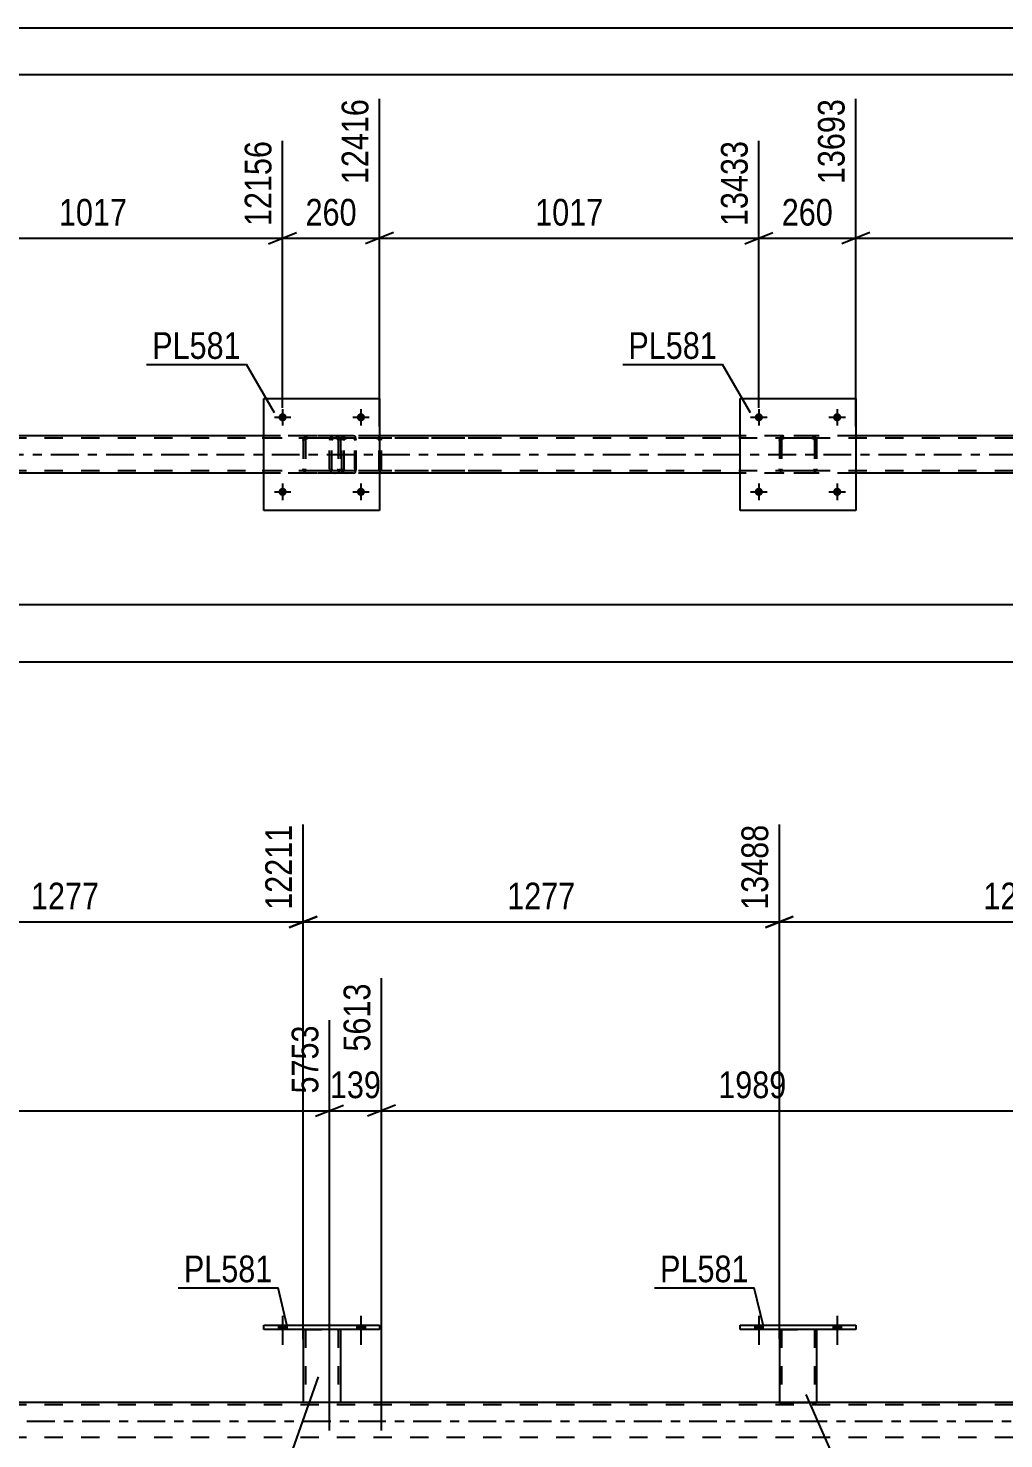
# Model space of a CAD drawing. Header units: millimetres. Extents: x 0 to 841, y 0 to 594.
# Drawn here: x 494.2 to 598.8, y 442.6 to 594 of the extents above; entities that cross this region are included whole.
import ezdxf

# ---------------------------------------------------------------- set-up
doc = ezdxf.new("R2010")
doc.units = ezdxf.units.MM
doc.linetypes.add('DXK_LINE_DOT2', pattern=[3.9198, 1.9599, -1.9599])
doc.linetypes.add('DXK_LINE_DOT3', pattern=[5.9187, 2.979, -0.9799, 0.9799, -0.9799])
doc.styles.add('Arial Narrow', font='ARIALN.TTF', dxfattribs={"height": 0.2})

# ---------------------------------------------------------------- blocks, each defined once
blk = doc.blocks.new('Unknown-272366151-1135')
at = {"color": 5, "linetype": 'Continuous'}
for p, q in [((841, 594), (0, 594)), ((836, 589), (5, 589))]:
    blk.add_line(p, q, dxfattribs=at)
blk = doc.blocks.new('Part-272366151-5568 - 5500')
at = {"color": 7, "linetype": 'DXK_LINE_DOT2'}
for p, q in [((756.58, 550.01), (94.12, 550.01)), ((531.84, 550.25), (519.44, 550.25)), ((582.92, 550.25), (570.52, 550.25)), ((756.58, 546.49), (94.12, 546.49)), ((531.84, 546.25), (519.44, 546.25)), ((582.92, 546.25), (570.52, 546.25))]:
    blk.add_line(p, q, dxfattribs=at)
at = {"color": 2, "linetype": 'Continuous'}
for p, q in [((519.44, 550.25), (480.76, 550.25)), ((570.52, 550.25), (531.84, 550.25)), ((621.6, 550.25), (582.92, 550.25)), ((519.44, 546.25), (480.76, 546.25)), ((570.52, 546.25), (531.84, 546.25)), ((621.6, 546.25), (582.92, 546.25))]:
    blk.add_line(p, q, dxfattribs=at)
at = {"color": 7, "linetype": 'DXK_LINE_DOT3'}
blk.add_line((94.12, 548.25), (756.58, 548.25), dxfattribs=at)
blk = doc.blocks.new('Part-272366151-5503 - 5500')
at = {"color": 7, "linetype": 'DXK_LINE_DOT2'}
for p, q in [((527.83, 549.95), (527.79, 549.77)), ((527.79, 546.73), (527.79, 549.77)), ((528.04, 549.77), (528.06, 549.86)), ((528.04, 546.73), (528.04, 549.77)), ((528.06, 549.86), (528.12, 549.94)), ((528.3, 550.25), (528.1, 550.21)), ((528.12, 549.94), (528.2, 549.99)), ((528.2, 549.99), (528.3, 550.01)), ((543.29, 550.25), (528.3, 550.25)), ((543.29, 550.01), (528.3, 550.01)), ((531.73, 550.21), (531.53, 550.25)), ((531.53, 550.01), (531.63, 549.99)), ((531.63, 549.99), (531.71, 549.94)), ((531.71, 549.94), (531.77, 549.86)), ((531.77, 549.86), (531.79, 549.77)), ((531.79, 546.73), (531.79, 549.77)), ((532.04, 549.77), (532.01, 549.95)), ((532.04, 546.73), (532.04, 549.77)), ((527.79, 546.73), (527.83, 546.54)), ((528.06, 546.64), (528.04, 546.73)), ((528.12, 546.56), (528.06, 546.64)), ((528.2, 546.51), (528.12, 546.56)), ((528.3, 546.49), (528.2, 546.51)), ((543.29, 546.49), (528.3, 546.49)), ((531.63, 546.51), (531.53, 546.49)), ((531.71, 546.56), (531.63, 546.51)), ((531.77, 546.64), (531.71, 546.56)), ((531.79, 546.73), (531.77, 546.64)), ((532.01, 546.54), (532.04, 546.73)), ((528.1, 546.28), (528.3, 546.25)), ((543.29, 546.25), (528.3, 546.25)), ((531.53, 546.25), (531.73, 546.28))]:
    blk.add_line(p, q, dxfattribs=at)
for centre, start, end in [((528.28, 549.75), 110.7583, 155.68), ((531.55, 549.75), 24.32, 69.2417), ((528.28, 546.75), 204.32, 249.2417), ((531.55, 546.75), 290.7583, 335.68)]:
    blk.add_arc(centre, 0.496, start, end, dxfattribs=at)
blk = doc.blocks.new('Part-272366151-7642 - 5500')
at = {"color": 2, "linetype": 'Continuous'}
for p, q in [((519.44, 542.25), (519.44, 554.25)), ((519.44, 554.25), (531.84, 554.25)), ((531.84, 554.25), (531.84, 542.25)), ((531.84, 542.25), (519.44, 542.25))]:
    blk.add_line(p, q, dxfattribs=at)
blk = doc.blocks.new('Part-272366151-7643 - 5500')
at = {"color": 7, "linetype": 'DXK_LINE_DOT2'}
for p, q in [((574.72, 549.77), (574.76, 549.95)), ((574.76, 549.95), (574.72, 549.77)), ((574.72, 549.77), (574.72, 546.73)), ((574.96, 549.77), (574.98, 549.86)), ((574.96, 549.77), (574.96, 546.73)), ((574.98, 549.86), (575.03, 549.94)), ((575.02, 550.21), (575.2, 550.25)), ((575.2, 550.25), (575.02, 550.21)), ((575.03, 549.94), (575.11, 549.99)), ((575.11, 549.99), (575.2, 550.01)), ((578.24, 550.25), (575.2, 550.25)), ((578.24, 550.01), (575.2, 550.01)), ((578.24, 550.25), (578.43, 550.21)), ((578.43, 550.21), (578.24, 550.25)), ((578.24, 550.01), (578.33, 549.99)), ((578.33, 549.99), (578.41, 549.94)), ((578.41, 549.94), (578.46, 549.86)), ((578.46, 549.86), (578.48, 549.77)), ((578.48, 549.77), (578.48, 546.73)), ((578.69, 549.95), (578.72, 549.77)), ((578.72, 549.77), (578.69, 549.95)), ((578.72, 549.77), (578.72, 546.73)), ((574.76, 546.54), (574.72, 546.73)), ((574.72, 546.73), (574.76, 546.54)), ((574.98, 546.64), (574.96, 546.73)), ((575.03, 546.56), (574.98, 546.64)), ((575.11, 546.51), (575.03, 546.56)), ((575.2, 546.49), (575.11, 546.51)), ((578.24, 546.49), (575.2, 546.49)), ((578.33, 546.51), (578.24, 546.49)), ((578.41, 546.56), (578.33, 546.51)), ((578.46, 546.64), (578.41, 546.56)), ((578.48, 546.73), (578.46, 546.64)), ((578.72, 546.73), (578.69, 546.54)), ((578.69, 546.54), (578.72, 546.73)), ((575.2, 546.25), (575.02, 546.28)), ((575.02, 546.28), (575.2, 546.25)), ((578.24, 546.25), (575.2, 546.25)), ((578.43, 546.28), (578.24, 546.25)), ((578.24, 546.25), (578.43, 546.28))]:
    blk.add_line(p, q, dxfattribs=at)
at = {"color": 7, "linetype": 'DXK_LINE_DOT3'}
blk.add_line((576.72, 548.25), (576.72, 548.25), dxfattribs=at)
at = {"color": 7, "linetype": 'DXK_LINE_DOT2'}
for centre, start, end in [((575.2, 549.77), 112.5, 157.5), ((575.2, 549.77), 112.5, 157.5), ((578.24, 549.77), 22.5, 67.5), ((578.24, 549.77), 22.5, 67.5), ((575.2, 546.73), 202.5, 247.5), ((575.2, 546.73), 202.5, 247.5), ((578.24, 546.73), 292.5, 337.5), ((578.24, 546.73), 292.5, 337.5)]:
    blk.add_arc(centre, 0.48, start, end, dxfattribs=at)
blk = doc.blocks.new('Part-272366151-7644 - 5500')
at = {"color": 2, "linetype": 'Continuous'}
for p, q in [((570.52, 542.25), (570.52, 554.25)), ((570.52, 554.25), (582.92, 554.25)), ((582.92, 554.25), (582.92, 542.25)), ((582.92, 542.25), (570.52, 542.25))]:
    blk.add_line(p, q, dxfattribs=at)
blk = doc.blocks.new('Part-272366151-5529 - 5500')
at = {"color": 7, "linetype": 'DXK_LINE_DOT2'}
for p, q in [((529.06, 550.25), (516.91, 550.25)), ((529.06, 550.01), (516.91, 550.01)), ((526.51, 549.95), (526.47, 549.77)), ((526.47, 546.73), (526.47, 549.77)), ((526.72, 549.77), (526.74, 549.86)), ((526.72, 546.73), (526.72, 549.77)), ((526.74, 549.86), (526.79, 549.94)), ((526.97, 550.25), (526.78, 550.21)), ((526.79, 549.94), (526.88, 549.99)), ((526.88, 549.99), (526.97, 550.01)), ((527.79, 550.01), (527.79, 550.25)), ((529.17, 550.21), (529.06, 550.25)), ((529.06, 550.01), (529.12, 549.99)), ((529.12, 549.99), (529.16, 549.94)), ((529.16, 549.94), (529.19, 549.86)), ((529.26, 550.11), (529.17, 550.21)), ((529.19, 549.86), (529.2, 549.77)), ((529.2, 546.73), (529.2, 549.77)), ((529.31, 549.95), (529.26, 550.11)), ((529.33, 549.77), (529.31, 549.95)), ((529.33, 546.73), (529.33, 549.77)), ((529.06, 546.49), (516.91, 546.49)), ((526.47, 546.73), (526.51, 546.54)), ((526.74, 546.64), (526.72, 546.73)), ((526.79, 546.56), (526.74, 546.64)), ((526.88, 546.51), (526.79, 546.56)), ((526.97, 546.49), (526.88, 546.51)), ((527.79, 546.25), (527.79, 546.49)), ((529.12, 546.51), (529.06, 546.49)), ((529.16, 546.56), (529.12, 546.51)), ((529.19, 546.64), (529.16, 546.56)), ((529.2, 546.73), (529.19, 546.64)), ((529.26, 546.39), (529.31, 546.54)), ((529.31, 546.54), (529.33, 546.73)), ((529.06, 546.25), (516.91, 546.25)), ((526.78, 546.28), (526.97, 546.25)), ((529.06, 546.25), (529.17, 546.28)), ((529.17, 546.28), (529.26, 546.39))]:
    blk.add_line(p, q, dxfattribs=at)
for centre, start, end in [((526.96, 549.75), 111.1941, 156.1506), ((526.96, 546.74), 203.8494, 248.8059)]:
    blk.add_arc(centre, 0.492, start, end, dxfattribs=at)
blk = doc.blocks.new('Part-272366151-7641 - 5500')
at = {"color": 7, "linetype": 'DXK_LINE_DOT2'}
for p, q in [((523.64, 549.77), (523.68, 549.95)), ((523.68, 549.95), (523.64, 549.77)), ((523.64, 549.77), (523.64, 546.73)), ((523.88, 549.77), (523.9, 549.86)), ((523.88, 549.77), (523.88, 546.73)), ((523.9, 549.86), (523.95, 549.94)), ((523.94, 550.21), (524.12, 550.25)), ((524.12, 550.25), (523.94, 550.21)), ((523.95, 549.94), (524.03, 549.99)), ((524.03, 549.99), (524.12, 550.01)), ((527.16, 550.25), (524.12, 550.25)), ((527.16, 550.01), (524.12, 550.01)), ((527.16, 550.25), (527.35, 550.21)), ((527.35, 550.21), (527.16, 550.25)), ((527.16, 550.01), (527.25, 549.99)), ((527.25, 549.99), (527.33, 549.94)), ((527.33, 549.94), (527.38, 549.86)), ((527.38, 549.86), (527.4, 549.77)), ((527.4, 549.77), (527.4, 546.73)), ((527.61, 549.95), (527.64, 549.77)), ((527.64, 549.77), (527.61, 549.95)), ((527.64, 549.77), (527.64, 546.73)), ((523.68, 546.54), (523.64, 546.73)), ((523.64, 546.73), (523.68, 546.54)), ((523.9, 546.64), (523.88, 546.73)), ((523.95, 546.56), (523.9, 546.64)), ((524.03, 546.51), (523.95, 546.56)), ((524.12, 546.49), (524.03, 546.51)), ((527.16, 546.49), (524.12, 546.49)), ((527.25, 546.51), (527.16, 546.49)), ((527.33, 546.56), (527.25, 546.51)), ((527.38, 546.64), (527.33, 546.56)), ((527.4, 546.73), (527.38, 546.64)), ((527.64, 546.73), (527.61, 546.54)), ((527.61, 546.54), (527.64, 546.73)), ((524.12, 546.25), (523.94, 546.28)), ((523.94, 546.28), (524.12, 546.25)), ((527.16, 546.25), (524.12, 546.25)), ((527.35, 546.28), (527.16, 546.25)), ((527.16, 546.25), (527.35, 546.28))]:
    blk.add_line(p, q, dxfattribs=at)
at = {"color": 7, "linetype": 'DXK_LINE_DOT3'}
blk.add_line((525.64, 548.25), (525.64, 548.25), dxfattribs=at)
at = {"color": 7, "linetype": 'DXK_LINE_DOT2'}
for centre, start, end in [((524.12, 549.77), 112.5, 157.5), ((524.12, 549.77), 112.5, 157.5), ((527.16, 549.77), 22.5, 67.5), ((527.16, 549.77), 22.5, 67.5), ((524.12, 546.73), 202.5, 247.5), ((524.12, 546.73), 202.5, 247.5), ((527.16, 546.73), 292.5, 337.5), ((527.16, 546.73), 292.5, 337.5)]:
    blk.add_arc(centre, 0.48, start, end, dxfattribs=at)
blk = doc.blocks.new('Bolt-272366151-7671 - 5500')
at = {"linetype": 'Continuous'}
for points in [[(521.88, 544.25, -1), (521, 544.25, -1)], [(530.28, 544.25, -1), (529.4, 544.25, -1)]]:
    blk.add_hatch(color=1, dxfattribs=at).paths.add_polyline_path(points)
at = {"color": 1, "linetype": 'Continuous'}
for p, q in [((521.44, 545.13), (521.44, 543.37)), ((529.84, 545.13), (529.84, 543.37)), ((520.56, 544.25), (522.32, 544.25)), ((528.96, 544.25), (530.72, 544.25))]:
    blk.add_line(p, q, dxfattribs=at)
blk = doc.blocks.new('Bolt-272366151-7672 - 5500')
at = {"linetype": 'Continuous'}
for points in [[(521.88, 552.25, -1), (521, 552.25, -1)], [(530.28, 552.25, -1), (529.4, 552.25, -1)]]:
    blk.add_hatch(color=1, dxfattribs=at).paths.add_polyline_path(points)
at = {"color": 1, "linetype": 'Continuous'}
for p, q in [((521.44, 553.13), (521.44, 551.37)), ((529.84, 553.13), (529.84, 551.37)), ((520.56, 552.25), (522.32, 552.25)), ((528.96, 552.25), (530.72, 552.25))]:
    blk.add_line(p, q, dxfattribs=at)
blk = doc.blocks.new('Bolt-272366151-7673 - 5500')
at = {"linetype": 'Continuous'}
for points in [[(572.96, 544.25, -1), (572.08, 544.25, -1)], [(581.36, 544.25, -1), (580.48, 544.25, -1)]]:
    blk.add_hatch(color=1, dxfattribs=at).paths.add_polyline_path(points)
at = {"color": 1, "linetype": 'Continuous'}
for p, q in [((572.52, 545.13), (572.52, 543.37)), ((580.92, 545.13), (580.92, 543.37)), ((571.64, 544.25), (573.4, 544.25)), ((580.04, 544.25), (581.8, 544.25))]:
    blk.add_line(p, q, dxfattribs=at)
blk = doc.blocks.new('Bolt-272366151-7674 - 5500')
at = {"linetype": 'Continuous'}
for points in [[(572.96, 552.25, -1), (572.08, 552.25, -1)], [(581.36, 552.25, -1), (580.48, 552.25, -1)]]:
    blk.add_hatch(color=1, dxfattribs=at).paths.add_polyline_path(points)
at = {"color": 1, "linetype": 'Continuous'}
for p, q in [((572.52, 553.13), (572.52, 551.37)), ((580.92, 553.13), (580.92, 551.37)), ((571.64, 552.25), (573.4, 552.25)), ((580.04, 552.25), (581.8, 552.25))]:
    blk.add_line(p, q, dxfattribs=at)
blk = doc.blocks.new('Part-272366151-4265 - 4038')
at = {"color": 2, "linetype": 'Continuous'}
blk.add_line((756.58, 446.52), (50.12, 446.52), dxfattribs=at)
at = {"color": 7, "linetype": 'DXK_LINE_DOT2'}
for p, q in [((756.58, 446.28), (50.12, 446.28)), ((756.58, 442.76), (50.12, 442.76))]:
    blk.add_line(p, q, dxfattribs=at)
at = {"color": 7, "linetype": 'DXK_LINE_DOT3'}
blk.add_line((50.12, 444.52), (756.58, 444.52), dxfattribs=at)
blk = doc.blocks.new('Part-272366151-6689 - 4038')
at = {"color": 2, "linetype": 'Continuous'}
for p, q in [((523.64, 454.36), (523.64, 446.52)), ((527.64, 454.36), (527.64, 446.52)), ((527.61, 446.52), (523.64, 446.52)), ((527.64, 446.52), (527.61, 446.52))]:
    blk.add_line(p, q, dxfattribs=at)
at = {"color": 7, "linetype": 'DXK_LINE_DOT2'}
for p, q in [((523.64, 454.36), (527.64, 454.36)), ((523.64, 454.36), (523.64, 454.36)), ((523.64, 454.36), (523.64, 454.36)), ((523.88, 454.36), (523.88, 446.52)), ((527.4, 454.36), (527.4, 446.52)), ((527.64, 454.36), (527.64, 454.36)), ((527.64, 454.36), (527.64, 454.36)), ((527.38, 446.52), (527.4, 446.52)), ((527.64, 446.52), (527.64, 446.52))]:
    blk.add_line(p, q, dxfattribs=at)
blk = doc.blocks.new('Part-272366151-6690 - 4038')
at = {"color": 2, "linetype": 'Continuous'}
for p, q in [((519.44, 454.36), (519.44, 454.84)), ((519.44, 454.84), (531.84, 454.84)), ((531.84, 454.36), (519.44, 454.36)), ((531.84, 454.84), (531.84, 454.36))]:
    blk.add_line(p, q, dxfattribs=at)
blk = doc.blocks.new('Part-272366151-6691 - 4038')
at = {"color": 2, "linetype": 'Continuous'}
for p, q in [((574.72, 454.36), (574.72, 446.52)), ((578.72, 454.36), (578.72, 446.52)), ((574.72, 446.52), (578.72, 446.52))]:
    blk.add_line(p, q, dxfattribs=at)
at = {"color": 7, "linetype": 'DXK_LINE_DOT2'}
for p, q in [((574.72, 454.36), (578.72, 454.36)), ((574.72, 454.36), (574.72, 454.36)), ((574.72, 454.36), (574.72, 454.36)), ((574.96, 454.36), (574.96, 446.52)), ((578.48, 454.36), (578.48, 446.52)), ((578.72, 454.36), (578.72, 454.36)), ((578.72, 454.36), (578.72, 454.36)), ((578.43, 446.52), (578.46, 446.52)), ((578.43, 446.52), (578.46, 446.52)), ((578.46, 446.52), (578.48, 446.52)), ((578.46, 446.52), (578.48, 446.52))]:
    blk.add_line(p, q, dxfattribs=at)
blk = doc.blocks.new('Part-272366151-6692 - 4038')
at = {"color": 2, "linetype": 'Continuous'}
for p, q in [((570.52, 454.36), (570.52, 454.84)), ((570.52, 454.84), (582.92, 454.84)), ((582.92, 454.36), (570.52, 454.36)), ((582.92, 454.84), (582.92, 454.36))]:
    blk.add_line(p, q, dxfattribs=at)
blk = doc.blocks.new('Bolt-272366151-6719 - 4038')
at = {"linetype": 'Continuous'}
for points in [[(521, 454.36), (521.88, 454.36), (521.88, 454.84), (521, 454.84)], [(529.4, 454.36), (530.28, 454.36), (530.28, 454.84), (529.4, 454.84)]]:
    blk.add_hatch(color=1, dxfattribs=at).paths.add_polyline_path(points)
at = {"color": 1, "linetype": 'Continuous'}
for p, q in [((521.44, 455.84), (521.44, 452.72)), ((529.84, 455.84), (529.84, 452.72)), ((521, 454.84), (521, 454.36)), ((521.88, 454.84), (521.88, 454.36)), ((529.4, 454.84), (529.4, 454.36)), ((530.28, 454.84), (530.28, 454.36))]:
    blk.add_line(p, q, dxfattribs=at)
blk = doc.blocks.new('Bolt-272366151-6720 - 4038')
at = {"linetype": 'Continuous'}
for points in [[(521, 454.36), (521.88, 454.36), (521.88, 454.84), (521, 454.84)], [(529.4, 454.36), (530.28, 454.36), (530.28, 454.84), (529.4, 454.84)]]:
    blk.add_hatch(color=1, dxfattribs=at).paths.add_polyline_path(points)
at = {"color": 1, "linetype": 'Continuous'}
for p, q in [((521.44, 455.84), (521.44, 452.72)), ((529.84, 455.84), (529.84, 452.72)), ((521, 454.84), (521, 454.36)), ((521.88, 454.84), (521.88, 454.36)), ((529.4, 454.84), (529.4, 454.36)), ((530.28, 454.84), (530.28, 454.36))]:
    blk.add_line(p, q, dxfattribs=at)
blk = doc.blocks.new('Bolt-272366151-6721 - 4038')
at = {"linetype": 'Continuous'}
for points in [[(572.08, 454.36), (572.96, 454.36), (572.96, 454.84), (572.08, 454.84)], [(580.48, 454.36), (581.36, 454.36), (581.36, 454.84), (580.48, 454.84)]]:
    blk.add_hatch(color=1, dxfattribs=at).paths.add_polyline_path(points)
at = {"color": 1, "linetype": 'Continuous'}
for p, q in [((572.52, 455.84), (572.52, 452.72)), ((580.92, 455.84), (580.92, 452.72)), ((572.08, 454.84), (572.08, 454.36)), ((572.96, 454.84), (572.96, 454.36)), ((580.48, 454.84), (580.48, 454.36)), ((581.36, 454.84), (581.36, 454.36))]:
    blk.add_line(p, q, dxfattribs=at)
blk = doc.blocks.new('Bolt-272366151-6722 - 4038')
at = {"linetype": 'Continuous'}
for points in [[(572.08, 454.36), (572.96, 454.36), (572.96, 454.84), (572.08, 454.84)], [(580.48, 454.36), (581.36, 454.36), (581.36, 454.84), (580.48, 454.84)]]:
    blk.add_hatch(color=1, dxfattribs=at).paths.add_polyline_path(points)
at = {"color": 1, "linetype": 'Continuous'}
for p, q in [((572.52, 455.84), (572.52, 452.72)), ((580.92, 455.84), (580.92, 452.72)), ((572.08, 454.84), (572.08, 454.36)), ((572.96, 454.84), (572.96, 454.36)), ((580.48, 454.84), (580.48, 454.36)), ((581.36, 454.84), (581.36, 454.36))]:
    blk.add_line(p, q, dxfattribs=at)
blk = doc.blocks.new('StraightDimension-272366151-19089 - 5500')
at = {"color": 7, "linetype": 'Continuous'}
for p, q in [((582.92, 551.25), (582.92, 586.41)), ((623.6, 553.25), (623.6, 581.91)), ((584.42, 572.07), (581.42, 570.87)), ((582.92, 571.47), (623.6, 571.47)), ((622.1, 570.87), (625.1, 572.07))]:
    blk.add_line(p, q, dxfattribs=at)
at = {"color": 0, "linetype": 'Continuous'}
blk.add_wipeout([(623, 582.51), (618.8, 582.51), (618.8, 572.17), (623, 572.17)], dxfattribs=at)
at = {"color": 0}
blk.add_wipeout([(607.52, 572.22), (607.52, 576.42), (599.01, 576.42), (599.01, 572.22)], dxfattribs=at)
at = {"color": 3, "linetype": 'Continuous', "style": 'Arial Narrow'}
blk.add_text('14710', height=2.863, rotation=90.0002, dxfattribs=at).set_placement((622.4, 572.77))
at = {"color": 3, "style": 'Arial Narrow'}
blk.add_text('1017', height=2.863, dxfattribs=at).set_placement((599.61, 572.82))
blk = doc.blocks.new('StraightDimension-272366151-5651 - 5500')
at = {"color": 7, "linetype": 'Continuous'}
blk.add_line((57, 532.17), (756.58, 532.17), dxfattribs=at)
blk = doc.blocks.new('StraightDimension-272366151-10152 - 5500')
at = {"color": 7, "linetype": 'Continuous'}
blk.add_line((56.36, 526), (757.22, 526), dxfattribs=at)
blk = doc.blocks.new('StraightDimension-272366151-19090 - 5500')
at = {"color": 7, "linetype": 'Continuous'}
for p, q in [((582.92, 551.25), (582.92, 586.41)), ((572.52, 553.25), (572.52, 581.91)), ((571.02, 570.87), (574.02, 572.07)), ((572.52, 571.47), (582.92, 571.47)), ((584.42, 572.07), (581.42, 570.87))]:
    blk.add_line(p, q, dxfattribs=at)
at = {"color": 0}
blk.add_wipeout([(581.06, 572.22), (581.06, 576.42), (574.38, 576.42), (574.38, 572.22)], dxfattribs=at)
at = {"color": 3, "style": 'Arial Narrow'}
blk.add_text('260', height=2.863, dxfattribs=at).set_placement((574.98, 572.82))
at = {"color": 0, "linetype": 'Continuous'}
blk.add_wipeout([(582.32, 587.01), (578.12, 587.01), (578.12, 576.67), (582.32, 576.67)], dxfattribs=at)
at = {"color": 3, "linetype": 'Continuous', "style": 'Arial Narrow'}
blk.add_text('13693', height=2.863, rotation=90.0002, dxfattribs=at).set_placement((581.72, 577.27))
blk = doc.blocks.new('StraightDimension-272366151-19091 - 5500')
at = {"color": 7, "linetype": 'Continuous'}
for p, q in [((531.84, 551.25), (531.84, 586.41)), ((572.52, 553.25), (572.52, 581.91)), ((533.34, 572.07), (530.34, 570.87)), ((531.84, 571.47), (572.52, 571.47)), ((571.02, 570.87), (574.02, 572.07))]:
    blk.add_line(p, q, dxfattribs=at)
at = {"color": 0, "linetype": 'Continuous'}
blk.add_wipeout([(571.92, 582.51), (567.72, 582.51), (567.72, 572.17), (571.92, 572.17)], dxfattribs=at)
at = {"color": 0}
blk.add_wipeout([(556.44, 572.22), (556.44, 576.42), (547.93, 576.42), (547.93, 572.22)], dxfattribs=at)
at = {"color": 3, "linetype": 'Continuous', "style": 'Arial Narrow'}
blk.add_text('13433', height=2.863, rotation=90.0002, dxfattribs=at).set_placement((571.32, 572.77))
at = {"color": 3, "style": 'Arial Narrow'}
blk.add_text('1017', height=2.863, dxfattribs=at).set_placement((548.53, 572.82))
blk = doc.blocks.new('StraightDimension-272366151-19092 - 5500')
at = {"color": 7, "linetype": 'Continuous'}
for p, q in [((531.84, 551.25), (531.84, 586.41)), ((521.44, 553.25), (521.44, 581.91)), ((519.94, 570.87), (522.94, 572.07)), ((521.44, 571.47), (531.84, 571.47)), ((533.34, 572.07), (530.34, 570.87))]:
    blk.add_line(p, q, dxfattribs=at)
at = {"color": 0}
blk.add_wipeout([(529.98, 572.22), (529.98, 576.42), (523.3, 576.42), (523.3, 572.22)], dxfattribs=at)
at = {"color": 3, "style": 'Arial Narrow'}
blk.add_text('260', height=2.863, dxfattribs=at).set_placement((523.9, 572.82))
at = {"color": 0, "linetype": 'Continuous'}
blk.add_wipeout([(531.24, 587.01), (527.04, 587.01), (527.04, 576.67), (531.24, 576.67)], dxfattribs=at)
at = {"color": 3, "linetype": 'Continuous', "style": 'Arial Narrow'}
blk.add_text('12416', height=2.863, rotation=90.0002, dxfattribs=at).set_placement((530.64, 577.27))
blk = doc.blocks.new('StraightDimension-272366151-19093 - 5500')
at = {"color": 7, "linetype": 'Continuous'}
for p, q in [((480.76, 551.25), (480.76, 586.41)), ((521.44, 553.25), (521.44, 581.91)), ((482.26, 572.07), (479.26, 570.87)), ((480.76, 571.47), (521.44, 571.47)), ((519.94, 570.87), (522.94, 572.07))]:
    blk.add_line(p, q, dxfattribs=at)
at = {"color": 0, "linetype": 'Continuous'}
blk.add_wipeout([(520.84, 582.51), (516.64, 582.51), (516.64, 572.17), (520.84, 572.17)], dxfattribs=at)
at = {"color": 0}
blk.add_wipeout([(505.36, 572.22), (505.36, 576.42), (496.85, 576.42), (496.85, 572.22)], dxfattribs=at)
at = {"color": 3, "linetype": 'Continuous', "style": 'Arial Narrow'}
blk.add_text('12156', height=2.863, rotation=90.0002, dxfattribs=at).set_placement((520.24, 572.77))
at = {"color": 3, "style": 'Arial Narrow'}
blk.add_text('1017', height=2.863, dxfattribs=at).set_placement((497.45, 572.82))
blk = doc.blocks.new('StraightDimension-272366151-4297 - 4038')
at = {"color": 7, "linetype": 'Continuous'}
for p, q in [((532.04, 443.52), (532.04, 492.05)), ((526.47, 443.52), (526.47, 487.55)), ((524.97, 477.24), (527.97, 478.44)), ((533.54, 478.44), (530.54, 477.24)), ((526.47, 477.84), (532.04, 477.84))]:
    blk.add_line(p, q, dxfattribs=at)
at = {"color": 0, "linetype": 'Continuous'}
blk.add_wipeout([(531.44, 492.1), (527.24, 492.1), (527.24, 483.59), (531.44, 483.59)], dxfattribs=at)
at = {"color": 0}
blk.add_wipeout([(532.6, 478.59), (532.6, 482.79), (525.91, 482.79), (525.91, 478.59)], dxfattribs=at)
at = {"color": 3, "linetype": 'Continuous', "style": 'Arial Narrow'}
blk.add_text('5613', height=2.863, rotation=90.0002, dxfattribs=at).set_placement((530.84, 484.19))
at = {"color": 3, "style": 'Arial Narrow'}
blk.add_text('139', height=2.863, dxfattribs=at).set_placement((526.51, 479.19))
blk = doc.blocks.new('StraightDimension-272366151-21896 - 4038')
at = {"color": 7, "linetype": 'Continuous'}
for p, q in [((574.72, 453.32), (574.72, 508.54)), ((625.8, 453.32), (625.8, 508.54)), ((576.22, 498.7), (573.22, 497.5)), ((574.72, 498.1), (625.8, 498.1)), ((624.3, 497.5), (627.3, 498.7))]:
    blk.add_line(p, q, dxfattribs=at)
at = {"color": 0, "linetype": 'Continuous'}
blk.add_wipeout([(625.2, 509.14), (621, 509.14), (621, 498.8), (625.2, 498.8)], dxfattribs=at)
at = {"color": 0}
blk.add_wipeout([(604.52, 498.85), (604.52, 503.05), (596.01, 503.05), (596.01, 498.85)], dxfattribs=at)
at = {"color": 3, "linetype": 'Continuous', "style": 'Arial Narrow'}
blk.add_text('14765', height=2.863, rotation=90.0002, dxfattribs=at).set_placement((624.6, 499.4))
at = {"color": 3, "style": 'Arial Narrow'}
blk.add_text('1277', height=2.863, dxfattribs=at).set_placement((596.61, 499.45))
blk = doc.blocks.new('StraightDimension-272366151-4298 - 4038')
at = {"color": 7, "linetype": 'Continuous'}
for p, q in [((446.91, 443.52), (446.91, 492.05)), ((526.47, 443.52), (526.47, 487.55)), ((448.41, 478.44), (445.41, 477.24)), ((524.97, 477.24), (527.97, 478.44)), ((446.91, 477.84), (526.47, 477.84))]:
    blk.add_line(p, q, dxfattribs=at)
at = {"color": 0, "linetype": 'Continuous'}
blk.add_wipeout([(525.87, 487.6), (521.67, 487.6), (521.67, 479.09), (525.87, 479.09)], dxfattribs=at)
at = {"color": 0}
blk.add_wipeout([(490.95, 478.59), (490.95, 482.79), (482.43, 482.79), (482.43, 478.59)], dxfattribs=at)
at = {"color": 3, "linetype": 'Continuous', "style": 'Arial Narrow'}
blk.add_text('5753', height=2.863, rotation=90.0002, dxfattribs=at).set_placement((525.27, 479.69))
at = {"color": 3, "style": 'Arial Narrow'}
blk.add_text('1989', height=2.863, dxfattribs=at).set_placement((483.03, 479.19))
blk = doc.blocks.new('StraightDimension-272366151-4296 - 4038')
at = {"color": 7, "linetype": 'Continuous'}
for p, q in [((532.04, 443.52), (532.04, 492.05)), ((611.6, 443.52), (611.6, 487.55)), ((533.54, 478.44), (530.54, 477.24)), ((610.1, 477.24), (613.1, 478.44)), ((532.04, 477.84), (611.6, 477.84))]:
    blk.add_line(p, q, dxfattribs=at)
at = {"color": 0, "linetype": 'Continuous'}
blk.add_wipeout([(611, 487.6), (606.8, 487.6), (606.8, 479.09), (611, 479.09)], dxfattribs=at)
at = {"color": 0}
blk.add_wipeout([(576.08, 478.59), (576.08, 482.79), (567.57, 482.79), (567.57, 478.59)], dxfattribs=at)
at = {"color": 3, "linetype": 'Continuous', "style": 'Arial Narrow'}
blk.add_text('3624', height=2.863, rotation=90.0002, dxfattribs=at).set_placement((610.4, 479.69))
at = {"color": 3, "style": 'Arial Narrow'}
blk.add_text('1989', height=2.863, dxfattribs=at).set_placement((568.17, 479.19))
blk = doc.blocks.new('StraightDimension-272366151-21897 - 4038')
at = {"color": 7, "linetype": 'Continuous'}
for p, q in [((523.64, 453.32), (523.64, 508.54)), ((574.72, 453.32), (574.72, 508.54)), ((525.14, 498.7), (522.14, 497.5)), ((523.64, 498.1), (574.72, 498.1)), ((573.22, 497.5), (576.22, 498.7))]:
    blk.add_line(p, q, dxfattribs=at)
at = {"color": 0, "linetype": 'Continuous'}
blk.add_wipeout([(574.12, 509.14), (569.92, 509.14), (569.92, 498.8), (574.12, 498.8)], dxfattribs=at)
at = {"color": 0}
blk.add_wipeout([(553.44, 498.85), (553.44, 503.05), (544.93, 503.05), (544.93, 498.85)], dxfattribs=at)
at = {"color": 3, "linetype": 'Continuous', "style": 'Arial Narrow'}
blk.add_text('13488', height=2.863, rotation=90.0002, dxfattribs=at).set_placement((573.52, 499.4))
at = {"color": 3, "style": 'Arial Narrow'}
blk.add_text('1277', height=2.863, dxfattribs=at).set_placement((545.53, 499.45))
blk = doc.blocks.new('StraightDimension-272366151-21898 - 4038')
at = {"color": 7, "linetype": 'Continuous'}
for p, q in [((472.56, 453.32), (472.56, 508.54)), ((523.64, 453.32), (523.64, 508.54)), ((474.06, 498.7), (471.06, 497.5)), ((472.56, 498.1), (523.64, 498.1)), ((522.14, 497.5), (525.14, 498.7))]:
    blk.add_line(p, q, dxfattribs=at)
at = {"color": 0, "linetype": 'Continuous'}
blk.add_wipeout([(523.04, 509.14), (518.84, 509.14), (518.84, 498.8), (523.04, 498.8)], dxfattribs=at)
at = {"color": 0}
blk.add_wipeout([(502.36, 498.85), (502.36, 503.05), (493.85, 503.05), (493.85, 498.85)], dxfattribs=at)
at = {"color": 3, "linetype": 'Continuous', "style": 'Arial Narrow'}
blk.add_text('12211', height=2.863, rotation=90.0002, dxfattribs=at).set_placement((522.44, 499.4))
at = {"color": 3, "style": 'Arial Narrow'}
blk.add_text('1277', height=2.863, dxfattribs=at).set_placement((494.45, 499.45))
blk = doc.blocks.new('Mark-272366151-19882 - 5500')
at = {"color": 0}
blk.add_wipeout([(516.96, 558.52), (516.96, 561.52), (507.45, 561.52), (507.45, 558.52)], dxfattribs=at)
blk.add_wipeout([(516.96, 558.52), (516.96, 561.52), (507.45, 561.52), (507.45, 558.52)], dxfattribs=at)
at = {"color": 30, "linetype": 'Continuous'}
for p in [(506.85, 557.92), (520.56, 552.73)]:
    blk.add_line(p, (517.56, 557.92), dxfattribs=at)
at = {"color": 3, "style": 'Arial Narrow'}
blk.add_text('PL581', height=2.863, dxfattribs=at).set_placement((507.45, 558.52))
blk = doc.blocks.new('Mark-272366151-19885 - 5500')
at = {"color": 0}
blk.add_wipeout([(568.04, 558.52), (568.04, 561.52), (558.53, 561.52), (558.53, 558.52)], dxfattribs=at)
blk.add_wipeout([(568.04, 558.52), (568.04, 561.52), (558.53, 561.52), (558.53, 558.52)], dxfattribs=at)
at = {"color": 30, "linetype": 'Continuous'}
for p in [(557.93, 557.92), (571.64, 552.73)]:
    blk.add_line(p, (568.64, 557.92), dxfattribs=at)
at = {"color": 3, "style": 'Arial Narrow'}
blk.add_text('PL581', height=2.863, dxfattribs=at).set_placement((558.53, 558.52))
blk = doc.blocks.new('Mark-272366151-20382 - 4038')
at = {"color": 0}
blk.add_wipeout([(571.43, 459.44), (571.43, 462.44), (561.93, 462.44), (561.93, 459.44)], dxfattribs=at)
blk.add_wipeout([(571.43, 459.44), (571.43, 462.44), (561.93, 462.44), (561.93, 459.44)], dxfattribs=at)
at = {"color": 30, "linetype": 'Continuous'}
for p in [(561.33, 458.84), (573.01, 454.73)]:
    blk.add_line(p, (572.03, 458.84), dxfattribs=at)
at = {"color": 3, "style": 'Arial Narrow'}
blk.add_text('PL581', height=2.863, dxfattribs=at).set_placement((561.93, 459.44))
blk = doc.blocks.new('Mark-272366151-20373 - 4038')
at = {"color": 0}
blk.add_wipeout([(520.07, 436.88), (520.07, 439.88), (510.02, 439.88), (510.02, 436.88)], dxfattribs=at)
blk.add_wipeout([(520.07, 436.88), (520.07, 439.88), (510.02, 439.88), (510.02, 436.88)], dxfattribs=at)
at = {"color": 30, "linetype": 'Continuous'}
for p in [(525.25, 449.3), (509.42, 436.28)]:
    blk.add_line(p, (520.67, 436.28), dxfattribs=at)
at = {"color": 3, "style": 'Arial Narrow'}
blk.add_text('M1362', height=2.863, dxfattribs=at).set_placement((510.02, 436.88))
blk = doc.blocks.new('Mark-272366151-20376 - 4038')
at = {"color": 0}
blk.add_wipeout([(520.35, 459.44), (520.35, 462.44), (510.85, 462.44), (510.85, 459.44)], dxfattribs=at)
blk.add_wipeout([(520.35, 459.44), (520.35, 462.44), (510.85, 462.44), (510.85, 459.44)], dxfattribs=at)
at = {"color": 30, "linetype": 'Continuous'}
for p in [(510.25, 458.84), (521.93, 454.73)]:
    blk.add_line(p, (520.95, 458.84), dxfattribs=at)
at = {"color": 3, "style": 'Arial Narrow'}
blk.add_text('PL581', height=2.863, dxfattribs=at).set_placement((510.85, 459.44))
blk = doc.blocks.new('Mark-272366151-20379 - 4038')
at = {"color": 0}
blk.add_wipeout([(593.41, 436.2), (593.41, 439.2), (583.35, 439.2), (583.35, 436.2)], dxfattribs=at)
blk.add_wipeout([(593.41, 436.2), (593.41, 439.2), (583.35, 439.2), (583.35, 436.2)], dxfattribs=at)
at = {"color": 30, "linetype": 'Continuous'}
for p, q in [((577.56, 447.38), (582.75, 435.6)), ((582.75, 435.6), (594.01, 435.6))]:
    blk.add_line(p, q, dxfattribs=at)
at = {"color": 3, "style": 'Arial Narrow'}
blk.add_text('M1362', height=2.863, dxfattribs=at).set_placement((583.35, 436.2))

msp = doc.modelspace()

# ---------------------------------------------------------------- block references
for name in ['Unknown-272366151-1135', 'Part-272366151-7642 - 5500', 'Part-272366151-7644 - 5500', 'Bolt-272366151-7672 - 5500', 'Bolt-272366151-7674 - 5500', 'Part-272366151-5568 - 5500', 'Part-272366151-5529 - 5500', 'Part-272366151-7641 - 5500', 'Part-272366151-5503 - 5500', 'Part-272366151-7643 - 5500', 'Bolt-272366151-7671 - 5500', 'Bolt-272366151-7673 - 5500', 'Bolt-272366151-6719 - 4038', 'Bolt-272366151-6720 - 4038', 'Bolt-272366151-6721 - 4038', 'Bolt-272366151-6722 - 4038', 'Part-272366151-6690 - 4038', 'Part-272366151-6689 - 4038', 'Part-272366151-6692 - 4038', 'Part-272366151-6691 - 4038', 'Part-272366151-4265 - 4038']:
    msp.add_blockref(name, (0, 0))

# ---------------------------------------------------------------- next in the draw order: block references
for name in ['StraightDimension-272366151-19089 - 5500', 'StraightDimension-272366151-5651 - 5500', 'StraightDimension-272366151-21896 - 4038', 'StraightDimension-272366151-4297 - 4038']:
    msp.add_blockref(name, (0, 0))

# ---------------------------------------------------------------- next in the draw order: block references
for name in ['StraightDimension-272366151-19090 - 5500', 'StraightDimension-272366151-10152 - 5500', 'StraightDimension-272366151-4298 - 4038', 'StraightDimension-272366151-4296 - 4038']:
    msp.add_blockref(name, (0, 0))

# ---------------------------------------------------------------- next in the draw order: block references
for name in ['StraightDimension-272366151-19091 - 5500', 'StraightDimension-272366151-21897 - 4038', 'Mark-272366151-20373 - 4038', 'Mark-272366151-20379 - 4038']:
    msp.add_blockref(name, (0, 0))

# ---------------------------------------------------------------- next in the draw order: block references
for name in ['StraightDimension-272366151-19092 - 5500', 'Mark-272366151-19885 - 5500', 'StraightDimension-272366151-21898 - 4038', 'Mark-272366151-20382 - 4038']:
    msp.add_blockref(name, (0, 0))

# ---------------------------------------------------------------- next in the draw order: block references
for name in ['StraightDimension-272366151-19093 - 5500', 'Mark-272366151-20376 - 4038']:
    msp.add_blockref(name, (0, 0))

# ---------------------------------------------------------------- next in the draw order: block references
msp.add_blockref('Mark-272366151-19882 - 5500', (0, 0))

doc.saveas('drawing.dxf')
